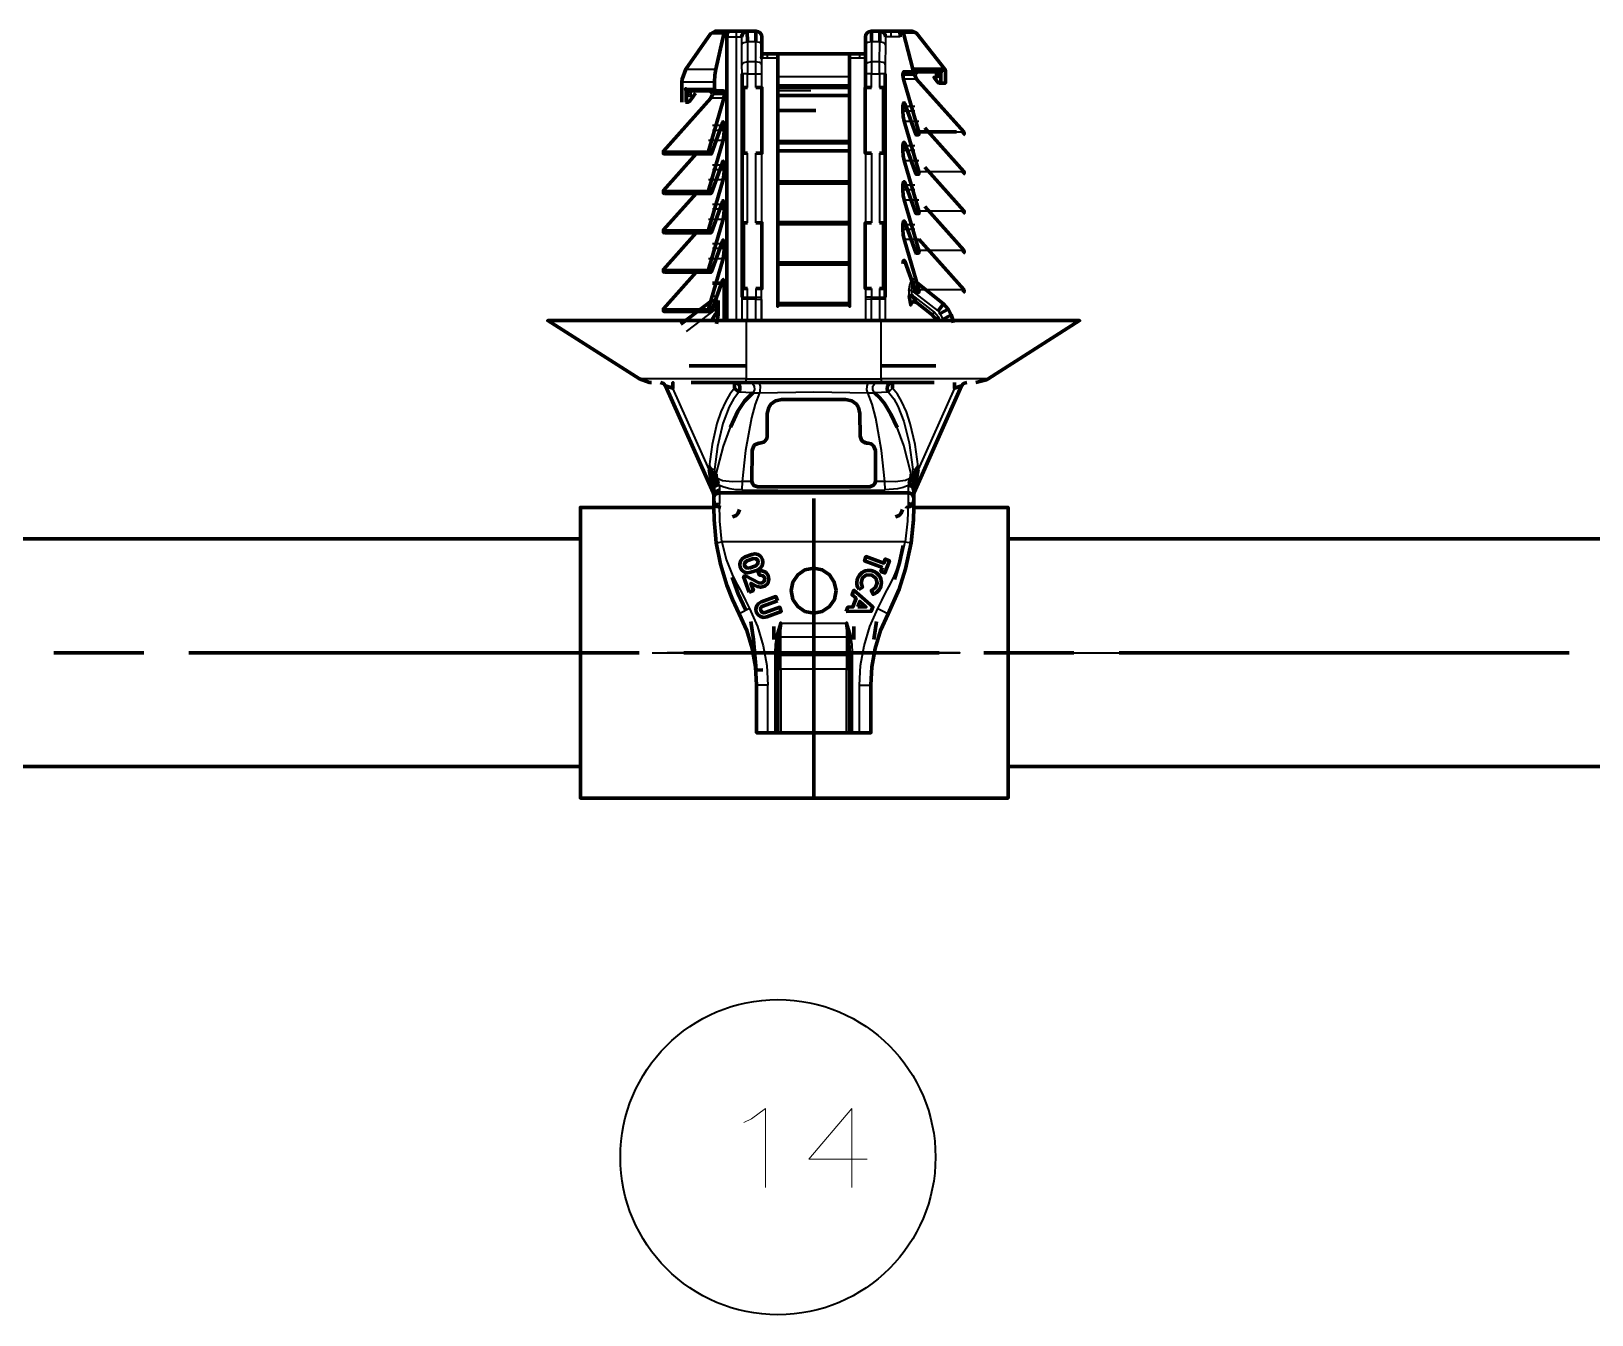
# Model space of a CAD drawing. Header units: millimetres. Extents: x 0 to 174, y 0 to 33.
# Drawn here: x 50.266 to 51.631, y 8.34 to 9.463 of the extents above; entities that cross this region are included whole.
import ezdxf

# ---------------------------------------------------------------- set-up
doc = ezdxf.new("R2010")
doc.units = ezdxf.units.MM
doc.layers.add('PDF_Geomertry', color=7, linetype='Continuous', true_color=0x405f80)

# ---------------------------------------------------------------- blocks, each defined once
blk = doc.blocks.new('SYM_14_043')
at = {"layer": 'PDF_Geomertry', "lineweight": 70}
for points in [[(-0.079, 0.3052), (-0.0787, 0.3052), (-0.0767, 0.3052), (-0.0701, 0.3052), (-0.0767, 0.3052), (-0.0785, 0.3052), (-0.079, 0.3052), (-0.0831, 0.3031), (-0.1046, 0.2722), (-0.1079, 0.2633), (-0.1081, 0.2609)], [(-0.0671, 0.3052), (-0.0701, 0.3052), (-0.0715, 0.3031), (-0.0786, 0.2722), (-0.0794, 0.2669), (-0.0797, 0.2609), (-0.0797, 0.2551), (-0.0792, 0.253), (-0.0911, 0.253), (-0.1, 0.253), (-0.1015, 0.2533)], [(-0.0688, 0.053), (-0.0688, 0.3002), (-0.0683, 0.3038), (-0.0678, 0.3048), (-0.0675, 0.3051), (-0.0671, 0.3052), (-0.0608, 0.3052), (-0.0571, 0.3052), (-0.0539, 0.3052), (-0.0518, 0.3052), (-0.051, 0.3052), (-0.0529, 0.3048), (-0.0544, 0.3038), (-0.0556, 0.3022), (-0.056, 0.3002)], [(-0.051, 0.3052), (-0.051, 0.3052)], [(-0.0508, 0.2959), (-0.051, 0.3051), (-0.051, 0.3052), (-0.0435, 0.3052)], [(-0.0435, 0.2959), (-0.0435, 0.3051), (-0.0435, 0.3052), (-0.0432, 0.3052), (-0.0413, 0.3048), (-0.0397, 0.3038), (-0.0386, 0.3022), (-0.0382, 0.3002), (-0.0382, 0.2855)], [(-0.0383, 0.2855), (-0.0383, 0.2853), (-0.0383, 0.2841), (-0.0385, 0.2816), (-0.0383, 0.2841), (-0.0383, 0.2853), (-0.0383, 0.2855), (-0.0335, 0.2855), (-0.0244, 0.2855), (-0.0244, 0.284), (-0.0244, 0.2798), (-0.0244, 0.2734), (-0.0244, 0.2658), (-0.0244, 0.2585), (-0.0244, 0.256), (-0.0244, 0.2551), (-0.0244, 0.2531), (-0.0244, 0.2501), (-0.0244, 0.249), (-0.0244, 0.246), (-0.0244, 0.238), (-0.0244, 0.2253), (-0.0244, 0.2097), (-0.0244, 0.2078), (-0.0244, 0.2066), (-0.0244, 0.2069), (-0.0244, 0.2077), (0.0385, 0.2077), (0.0385, 0.2066), (0.0385, 0.2069), (0.0385, 0.2078), (0.0385, 0.2097), (0.0385, 0.2253), (0.0385, 0.238), (0.0385, 0.246), (0.0385, 0.249), (0.0385, 0.249), (0.0385, 0.2491), (0.0385, 0.2492), (0.0385, 0.2501), (0.0385, 0.2531), (0.0385, 0.256), (0.0385, 0.2567), (0.0385, 0.2585), (0.0385, 0.2658), (0.0385, 0.2734), (0.0385, 0.2798), (0.0385, 0.284), (0.0385, 0.2855), (0.0475, 0.2855), (0.0524, 0.2855), (0.0524, 0.2853), (0.0525, 0.2841), (0.0525, 0.2816), (0.0524, 0.2855), (0.0524, 0.3002), (0.0526, 0.3022), (0.0538, 0.3038), (0.0553, 0.3048), (0.0572, 0.3052), (0.0575, 0.3052), (0.065, 0.3052), (0.065, 0.3051), (0.0649, 0.2959)], [(0.0575, 0.3052), (0.0575, 0.3051), (0.0576, 0.2959)], [(0.065, 0.3052), (0.065, 0.3052)], [(0.0938, 0.2722), (0.0856, 0.3034), (0.0843, 0.3052), (0.0811, 0.3052), (0.0749, 0.3052), (0.0711, 0.3052), (0.0679, 0.3052), (0.0658, 0.3052), (0.065, 0.3052), (0.0669, 0.3048), (0.0685, 0.3038), (0.0696, 0.3022), (0.07, 0.3002)], [(0.0811, 0.3052), (0.0817, 0.3051), (0.0818, 0.3048), (0.0824, 0.3038), (0.0826, 0.3022), (0.0828, 0.3002)], [(0.0932, 0.3052), (0.0929, 0.3052), (0.0908, 0.3052), (0.0843, 0.3052), (0.0908, 0.3052), (0.0926, 0.3052), (0.0932, 0.3052), (0.0971, 0.3034), (0.1218, 0.2722), (0.1222, 0.2713), (0.1222, 0.2599), (0.1207, 0.2599), (0.1189, 0.2599), (0.1222, 0.2599)], [(-0.0244, 0.2855), (0.0385, 0.2855)], [(0.0525, 0.256), (0.0525, 0.2816)], [(-0.1082, 0.2609), (-0.1082, 0.2431)], [(-0.0556, 0.0728), (-0.0556, 0.2681)], [(0.0697, 0.2681), (0.0697, 0.0728)], [(0.1319, 0.2172), (0.126, 0.2172), (0.099, 0.2172), (0.0856, 0.2634), (0.0851, 0.2667), (0.0851, 0.2678), (0.0858, 0.2698), (0.0933, 0.2698), (0.1056, 0.2698), (0.1146, 0.2698)], [(0.0933, 0.2698), (0.0938, 0.2708), (0.0938, 0.2722), (0.1126, 0.2722), (0.1168, 0.2722), (0.1182, 0.2722)], [(0.0976, 0.2698), (0.0956, 0.2678)], [(0.1374, 0.2147), (0.1389, 0.2162), (0.1385, 0.2172), (0.0969, 0.2634), (0.0956, 0.2667)], [(0.1189, 0.2599), (0.1186, 0.2599), (0.1183, 0.2599), (0.1175, 0.2599), (0.1168, 0.2599), (0.1161, 0.2601), (0.1156, 0.2605), (0.1124, 0.2648), (0.1146, 0.2648), (0.1146, 0.2698), (0.1157, 0.2699), (0.1175, 0.2653), (0.1183, 0.2683), (0.1189, 0.2713), (0.1157, 0.2699)], [(-0.0815, 0.2499), (-0.0828, 0.2467), (-0.1244, 0.2005), (-0.1243, 0.1983), (-0.1233, 0.198), (-0.1226, 0.198), (-0.1207, 0.198), (-0.1129, 0.198), (-0.1006, 0.198), (-0.0846, 0.198), (-0.0828, 0.198), (-0.0826, 0.198), (-0.0825, 0.198), (-0.0824, 0.1984), (-0.0726, 0.2251), (-0.0724, 0.2258), (-0.0722, 0.2259), (-0.0721, 0.2259), (-0.0719, 0.2259), (-0.0717, 0.2256), (-0.0712, 0.2245), (-0.0711, 0.223), (-0.0711, 0.2185), (-0.0714, 0.214), (-0.0722, 0.2099), (-0.085, 0.1659), (-0.0846, 0.1634)], [(-0.1049, 0.2431), (-0.1033, 0.2431), (-0.1028, 0.2431), (-0.1021, 0.2434), (-0.1015, 0.2438), (-0.0983, 0.2481), (-0.0962, 0.251)], [(-0.0792, 0.253), (-0.0717, 0.253), (-0.0712, 0.2524), (-0.0711, 0.251), (-0.0711, 0.2499), (-0.0715, 0.2467), (-0.085, 0.2005), (-0.0846, 0.198)], [(-0.0815, 0.251), (-0.0835, 0.253)], [(-0.0507, 0.256), (-0.0542, 0.256), (-0.0542, 0.1985), (-0.0507, 0.1985)], [(-0.0436, 0.1985), (-0.0382, 0.1985), (-0.0382, 0.256), (-0.0436, 0.256)], [(0.0385, 0.256), (-0.0244, 0.256)], [(0.0385, 0.249), (-0.0244, 0.249)], [(0.0576, 0.256), (0.0522, 0.256), (0.0522, 0.1985), (0.0576, 0.1985)], [(0.0647, 0.1985), (0.0682, 0.1985), (0.0682, 0.256), (0.0647, 0.256)], [(0.0089, 0.236), (-0.0244, 0.236)], [(0.0851, 0.1019), (0.0853, 0.1035), (0.0857, 0.1045), (0.086, 0.1048), (0.0861, 0.1048), (0.0863, 0.1048), (0.0864, 0.1047), (0.0868, 0.1041), (0.0964, 0.0773), (0.0965, 0.077), (0.0967, 0.0769), (0.0968, 0.0769), (0.0988, 0.0769), (0.0992, 0.0777), (0.099, 0.0794), (0.0863, 0.1234), (0.0854, 0.1273), (0.0851, 0.132), (0.0851, 0.1363), (0.0853, 0.138), (0.0857, 0.1391), (0.086, 0.1392), (0.0861, 0.1392), (0.0863, 0.1392), (0.0864, 0.1391), (0.0868, 0.1385), (0.0964, 0.1119), (0.0965, 0.1115), (0.0967, 0.1113), (0.0968, 0.1113), (0.0988, 0.1113), (0.0992, 0.1122), (0.099, 0.1138), (0.0863, 0.1578), (0.0854, 0.1617), (0.0851, 0.1665), (0.0851, 0.1708), (0.0853, 0.1724), (0.0857, 0.1735), (0.086, 0.1737), (0.0861, 0.1737), (0.0863, 0.1737), (0.0864, 0.1735), (0.0868, 0.173), (0.0964, 0.1463), (0.0965, 0.1459), (0.0967, 0.1458), (0.0968, 0.1458), (0.0988, 0.1458), (0.0992, 0.1466), (0.099, 0.1483), (0.0863, 0.1923), (0.0854, 0.1962), (0.0851, 0.2009), (0.0851, 0.2052), (0.0853, 0.2069), (0.0857, 0.208), (0.086, 0.2081), (0.0861, 0.2081), (0.0863, 0.2081), (0.0864, 0.208), (0.0868, 0.2074), (0.0964, 0.1808), (0.0965, 0.1803), (0.0967, 0.1802), (0.0968, 0.1802), (0.0988, 0.1802), (0.0992, 0.181), (0.099, 0.1827), (0.0863, 0.2267), (0.0854, 0.2306), (0.0851, 0.2353), (0.0851, 0.2397), (0.0853, 0.2413), (0.0857, 0.2424), (0.086, 0.2426), (0.0861, 0.2426), (0.0863, 0.2426), (0.0864, 0.2424), (0.0868, 0.2419), (0.0964, 0.2152), (0.0965, 0.2148), (0.0967, 0.2147), (0.0968, 0.2147), (0.0988, 0.2147), (0.0992, 0.2155), (0.099, 0.2172)], [(0.0385, 0.2184), (0.0385, 0.2149), (0.0385, 0.214), (0.0385, 0.2137), (0.0385, 0.2135), (0.0385, 0.2135), (0.0385, 0.2135), (0.0385, 0.2106), (0.0385, 0.2026), (0.0385, 0.1899), (0.0385, 0.1742), (0.0385, 0.1724), (0.0385, 0.1715), (0.0385, 0.1712), (0.0385, 0.1723), (-0.0244, 0.1723), (-0.0244, 0.1715), (-0.0244, 0.1712), (-0.0244, 0.1724), (-0.0244, 0.1742), (-0.0244, 0.1899), (-0.0244, 0.2026), (-0.0244, 0.2106), (-0.0244, 0.2135), (-0.0244, 0.2184)], [(0.1374, 0.1802), (0.1389, 0.1817), (0.1385, 0.1827), (0.1042, 0.2209)], [(-0.0957, 0.198), (-0.1244, 0.1659), (-0.1243, 0.1638), (-0.1233, 0.1635)], [(-0.1233, 0.1634), (-0.1226, 0.1634), (-0.1207, 0.1634), (-0.1129, 0.1634), (-0.1006, 0.1634), (-0.0846, 0.1634), (-0.0828, 0.1634), (-0.0826, 0.1635), (-0.0825, 0.1635), (-0.0824, 0.164), (-0.0726, 0.1906), (-0.0724, 0.1913), (-0.0722, 0.1915), (-0.0721, 0.1915), (-0.0719, 0.1915), (-0.0717, 0.1912), (-0.0712, 0.1901), (-0.0711, 0.1885), (-0.0711, 0.1841), (-0.0714, 0.1795), (-0.0722, 0.1755), (-0.085, 0.1315), (-0.0846, 0.129)], [(0.0385, 0.2006), (-0.0244, 0.2006)], [(0.0385, 0.183), (0.0385, 0.1795), (0.0385, 0.1785), (0.0385, 0.1783), (0.0385, 0.1781), (0.0385, 0.178), (0.0385, 0.178), (0.0385, 0.1752), (0.0385, 0.1672), (0.0385, 0.1545), (0.0385, 0.1387), (0.0385, 0.137), (0.0385, 0.136), (0.0385, 0.1358), (0.0385, 0.1369), (-0.0244, 0.1369), (-0.0244, 0.136), (-0.0244, 0.1358), (-0.0244, 0.137), (-0.0244, 0.1387), (-0.0244, 0.1545), (-0.0244, 0.167), (-0.0244, 0.1752), (-0.0244, 0.178), (-0.0244, 0.183)], [(0.1374, 0.1458), (0.1389, 0.1473), (0.1385, 0.1483), (0.1042, 0.1865)], [(-0.0957, 0.1634), (-0.1244, 0.1315), (-0.1243, 0.1294), (-0.1233, 0.1291)], [(-0.1233, 0.129), (-0.1226, 0.129), (-0.1207, 0.129), (-0.1129, 0.129), (-0.1006, 0.129), (-0.0846, 0.129), (-0.0828, 0.129), (-0.0826, 0.1291), (-0.0825, 0.1291), (-0.0824, 0.1295), (-0.0726, 0.1562), (-0.0724, 0.1567), (-0.0722, 0.157), (-0.0721, 0.157), (-0.0719, 0.157), (-0.0717, 0.1567), (-0.0712, 0.1556), (-0.0711, 0.1541), (-0.0711, 0.1497), (-0.0714, 0.1451), (-0.0722, 0.141), (-0.085, 0.097), (-0.0846, 0.0945)], [(0.1374, 0.1113), (0.1389, 0.1128), (0.1385, 0.1138), (0.1042, 0.152)], [(-0.0507, 0.0803), (-0.0542, 0.0803), (-0.0542, 0.1378), (-0.0507, 0.1378)], [(-0.0436, 0.1378), (-0.0382, 0.1378), (-0.0382, 0.0803), (-0.0436, 0.0803)], [(0.0385, 0.1476), (0.0385, 0.1441), (0.0385, 0.1431), (0.0385, 0.1427), (0.0385, 0.1427), (0.0385, 0.1426), (0.0385, 0.1426), (0.0385, 0.1398), (0.0385, 0.1316), (0.0385, 0.1191), (0.0385, 0.1033), (0.0385, 0.1016), (0.0385, 0.1006), (0.0385, 0.1003), (0.0385, 0.1015), (-0.0244, 0.1015), (-0.0244, 0.1006), (-0.0244, 0.1003), (-0.0244, 0.1016), (-0.0244, 0.1033), (-0.0244, 0.1191), (-0.0244, 0.1316), (-0.0244, 0.1398), (-0.0244, 0.1426), (-0.0244, 0.1476)], [(0.0576, 0.0803), (0.0522, 0.0803), (0.0522, 0.1378), (0.0576, 0.1378)], [(0.0647, 0.0803), (0.0682, 0.0803), (0.0682, 0.1378), (0.0647, 0.1378)], [(-0.0957, 0.129), (-0.1244, 0.097), (-0.1243, 0.0949), (-0.1233, 0.0947)], [(0.1374, 0.0769), (0.1389, 0.0784), (0.1385, 0.0794), (0.0989, 0.1234)], [(-0.1233, 0.0945), (-0.1226, 0.0945), (-0.1207, 0.0945), (-0.1129, 0.0945), (-0.1006, 0.0945), (-0.0846, 0.0945), (-0.0828, 0.0945), (-0.0826, 0.0947), (-0.0825, 0.0947), (-0.0824, 0.0951), (-0.0726, 0.1217), (-0.0724, 0.1223), (-0.0722, 0.1224), (-0.0721, 0.1226), (-0.0719, 0.1226), (-0.0717, 0.1223), (-0.0712, 0.1212), (-0.0711, 0.1197), (-0.0711, 0.1152), (-0.0714, 0.1106), (-0.0722, 0.1066), (-0.085, 0.0626), (-0.0846, 0.0601)], [(0.0385, 0.1122), (0.0385, 0.1087), (0.0385, 0.1076), (0.0385, 0.1073), (0.0385, 0.1073), (0.0385, 0.1072), (0.0385, 0.1072), (0.0385, 0.1044), (0.0385, 0.0962), (0.0385, 0.0837), (0.0385, 0.0678), (0.0385, 0.0662), (0.0385, 0.0652), (0.0385, 0.0649), (0.0385, 0.066), (-0.0244, 0.066), (-0.0244, 0.0652), (-0.0244, 0.0649), (-0.0244, 0.066), (-0.0244, 0.0678), (-0.0244, 0.0835), (-0.0244, 0.0962), (-0.0244, 0.1044), (-0.0244, 0.1072), (-0.0244, 0.1122)], [(-0.0957, 0.0945), (-0.1244, 0.0626), (-0.1243, 0.0605), (-0.1233, 0.0601), (-0.1226, 0.0601), (-0.1207, 0.0601), (-0.1129, 0.0601), (-0.1006, 0.0601), (-0.0846, 0.0601), (-0.0828, 0.0601), (-0.0826, 0.0601), (-0.0825, 0.0602), (-0.0824, 0.0606), (-0.0726, 0.0873), (-0.0724, 0.0878), (-0.0722, 0.088), (-0.0721, 0.0881), (-0.0719, 0.0881), (-0.0717, 0.0878), (-0.0712, 0.0867), (-0.0711, 0.0851), (-0.0815, 0.0851)], [(-0.0711, 0.0851), (-0.0711, 0.0528)], [(0.1274, 0.0572), (0.1246, 0.0623), (0.1176, 0.0585), (0.1246, 0.0623), (0.1207, 0.067), (0.096, 0.0863)], [(-0.081, 0.0703), (-0.1092, 0.0492)], [(-0.0765, 0.0699), (-0.0765, 0.0637), (-0.0764, 0.0622), (-0.0764, 0.0584), (-0.0765, 0.0572)], [(0.0919, 0.0659), (0.0906, 0.0737), (0.0932, 0.0741), (0.0968, 0.0683), (0.0947, 0.0688), (0.0928, 0.0678), (0.0919, 0.0659), (0.0924, 0.0674), (0.0936, 0.0685), (0.0953, 0.0688), (0.0968, 0.0681), (0.0968, 0.0683), (0.1107, 0.0573), (0.1133, 0.0541), (0.1142, 0.0527)], [(0.0926, 0.0676), (0.0944, 0.069), (0.096, 0.0692)], [(-0.0826, 0.0519), (-0.0792, 0.0576), (-0.0765, 0.0572), (-0.0779, 0.0495)], [(0.1158, 0.0608), (0.1207, 0.067)], [(0.1204, 0.0535), (0.1264, 0.0567), (0.1274, 0.0572), (0.1286, 0.0538), (0.129, 0.0502)], [(-0.0521, 0.0128), (-0.1018, 0.0128)], [(0.114, 0.0128), (0.0661, 0.0128)], [(-0.1268, -0.0019), (-0.1242, -0.0027), (-0.1224, -0.0048), (-0.1161, -0.0067), (-0.1161, -0.0019), (-0.1161, -0.0067), (-0.1224, -0.0048), (-0.0808, -0.0981), (-0.0844, -0.078)], [(0.1124, -0.0019), (0.0978, -0.0019), (0.0661, -0.0019), (-0.0521, -0.0019), (-0.0838, -0.0019), (-0.1001, -0.0019)], [(-0.0658, -0.0408), (-0.0592, -0.027), (-0.0533, -0.0181), (-0.0462, -0.0108)], [(0.0801, -0.0412), (0.0746, -0.0295), (0.0689, -0.0202), (0.0649, -0.0152), (0.0603, -0.0108)], [(0.0726, -0.0102), (0.0714, -0.0076), (0.0717, -0.0048), (0.0735, -0.0027), (0.0761, -0.0019)], [(0.0946, -0.0997), (0.0949, -0.0981), (0.1364, -0.0048), (0.1301, -0.0067), (0.1364, -0.0048), (0.1382, -0.0027), (0.141, -0.0019)], [(0.1301, -0.0019), (0.1301, -0.0026), (0.1301, -0.0067)], [(-0.0335, -0.0291), (-0.0322, -0.0238), (-0.0335, -0.0291), (-0.0335, -0.0292)], [(-0.0322, -0.0238), (-0.0304, -0.0209), (-0.0262, -0.0178), (-0.0208, -0.0166), (0.004, -0.0166), (0.01, -0.0166), (0.0349, -0.0166), (0.0404, -0.0178), (0.0444, -0.0209), (0.0463, -0.0238), (0.0475, -0.0291), (0.0463, -0.0238)], [(0.004, -0.0166), (0.01, -0.0166)], [(-0.0336, -0.0487), (-0.0335, -0.0292), (-0.0336, -0.0487), (-0.034, -0.051)], [(0.0475, -0.0292), (0.0476, -0.0487), (0.0475, -0.0292), (0.0475, -0.0291)], [(-0.0447, -0.0565), (-0.0417, -0.0551), (-0.0411, -0.0551), (-0.0408, -0.0551), (-0.0406, -0.0549), (-0.0399, -0.0549), (-0.0362, -0.0538), (-0.034, -0.051), (-0.0364, -0.054), (-0.0399, -0.0549), (-0.0406, -0.0549), (-0.0447, -0.0565), (-0.0454, -0.0573)], [(0.0489, -0.0524), (0.0517, -0.0545), (0.0536, -0.0549), (0.0499, -0.0534), (0.0489, -0.0524), (0.0476, -0.0487)], [(-0.0399, -0.0549), (-0.0399, -0.0549)], [(0.0536, -0.0549), (0.0539, -0.0549), (0.0547, -0.0549), (0.0574, -0.0556), (0.0594, -0.0573), (0.061, -0.0612), (0.0594, -0.0573)], [(0.061, -0.0612), (0.061, -0.0881), (0.061, -0.0883), (0.061, -0.0881), (0.061, -0.0613)], [(-0.0844, -0.0752), (-0.0828, -0.0777), (-0.0826, -0.078), (-0.0808, -0.0847), (-0.0804, -0.0917), (-0.0804, -0.0926), (-0.0804, -0.0937), (-0.0804, -0.0963), (-0.0804, -0.1008), (-0.0804, -0.1028), (-0.0804, -0.1022), (-0.0787, -0.0994), (-0.0754, -0.0981)], [(0.0985, -0.0752), (0.0968, -0.0777), (0.0967, -0.078), (0.0949, -0.0847), (0.0946, -0.0917), (0.0946, -0.0924), (0.0946, -0.0937), (0.0946, -0.0963), (0.0946, -0.1028), (0.0942, -0.101), (0.0926, -0.0991), (0.0896, -0.0981)], [(0.0949, -0.0981), (0.0985, -0.078)], [(-0.0783, -0.082), (-0.0783, -0.0822), (-0.0779, -0.0858), (-0.0765, -0.0899), (-0.0782, -0.0905), (-0.0796, -0.0916), (-0.0804, -0.0933), (-0.0804, -0.0937)], [(-0.0469, -0.0883), (-0.0465, -0.0903), (-0.0453, -0.092), (-0.0419, -0.0931), (-0.0089, -0.0931), (0.0022, -0.0931), (0.0463, -0.0931), (0.056, -0.0931)], [(0.0594, -0.0917), (0.0561, -0.0931), (0.0594, -0.0917), (0.0606, -0.0902), (0.061, -0.0883)], [(0.061, -0.0881), (0.061, -0.0881)], [(0.0946, -0.0963), (0.0942, -0.0947), (0.0931, -0.0931), (0.0914, -0.0922), (0.0896, -0.0919)], [(0.0924, -0.082), (0.0924, -0.0822), (0.0919, -0.0858), (0.0906, -0.0899), (0.0933, -0.0913), (0.0944, -0.0933), (0.0946, -0.0937)], [(-0.0804, -0.0997), (-0.0808, -0.0981)], [(-0.0804, -0.1008), (-0.079, -0.0974), (-0.0761, -0.096), (-0.0754, -0.096)], [(-0.0804, -0.1028), (-0.0804, -0.1112), (-0.0801, -0.1219), (-0.0781, -0.142), (-0.0743, -0.1608), (-0.0688, -0.1791), (-0.0639, -0.1917), (-0.0581, -0.204), (-0.0515, -0.2188), (-0.0468, -0.2344), (-0.0439, -0.2505), (-0.0429, -0.2666), (-0.0429, -0.308), (-0.0329, -0.308), (-0.0267, -0.308), (-0.0242, -0.308), (-0.0217, -0.308), (0.0358, -0.308), (0.0383, -0.308), (0.0408, -0.308), (0.0471, -0.308), (0.0571, -0.308), (0.0571, -0.2666), (0.0579, -0.2505), (0.0608, -0.2344), (0.0656, -0.2188), (0.0721, -0.204), (0.0817, -0.1824), (0.0874, -0.1647), (0.0922, -0.142), (0.0943, -0.1219), (0.0946, -0.1112), (0.0946, -0.1028)], [(-0.0804, -0.1049), (-0.0796, -0.108), (-0.0774, -0.1103), (-0.0742, -0.1112)], [(-0.0754, -0.0983), (0.0896, -0.0983)], [(0.0883, -0.1116), (0.0883, -0.1112), (0.0914, -0.1103), (0.0938, -0.108), (0.0946, -0.1049)], [(0.0896, -0.1076), (0.0931, -0.1085), (0.0942, -0.1098), (0.0946, -0.1112)], [(-0.064, -0.1194), (-0.0606, -0.1181), (-0.0589, -0.1162), (-0.0579, -0.1128)], [(0.0785, -0.1194), (0.0819, -0.1181), (0.0836, -0.1162), (0.0846, -0.1128)], [(0.0778, -0.1741), (0.0821, -0.1594), (0.0853, -0.1444)], [(-0.0643, -0.172), (-0.059, -0.1865), (-0.0525, -0.2003)], [(-0.0478, -0.2108), (-0.0456, -0.2265), (-0.0433, -0.253), (-0.0436, -0.2534), (-0.0436, -0.2537), (-0.0431, -0.2535), (-0.0374, -0.253)], [(-0.0279, -0.2265), (-0.0279, -0.2152)], [(-0.0242, -0.308), (-0.0242, -0.2385), (-0.0239, -0.2291), (-0.0235, -0.2244), (-0.0253, -0.224), (-0.0217, -0.2122), (-0.0235, -0.2244)], [(0.0375, -0.2244), (0.0358, -0.2122), (0.0393, -0.224), (0.0375, -0.2244), (0.0379, -0.2291), (0.0383, -0.2385), (0.0383, -0.308)], [(0.0421, -0.2152), (0.0421, -0.2265)], [(0.0596, -0.2265), (0.0619, -0.2108)], [(0.0574, -0.253), (0.0576, -0.2534), (0.0576, -0.2537)]]:
    blk.add_lwpolyline(points, dxfattribs=at)
at = {"layer": 'PDF_Geomertry', "lineweight": 35}
for points in [[(-0.0715, 0.3031), (-0.0831, 0.3031)], [(-0.0608, 0.3052), (-0.0608, 0.3002), (-0.056, 0.3002), (-0.0558, 0.3002), (-0.0554, 0.3022), (-0.0544, 0.3038), (-0.0528, 0.3048), (-0.051, 0.3052)], [(-0.0435, 0.3052), (-0.0415, 0.3048), (-0.04, 0.3038), (-0.0389, 0.3022), (-0.0385, 0.3002), (-0.0382, 0.3002)], [(0.0576, 0.2959), (0.0544, 0.2953), (0.0533, 0.2947), (0.0528, 0.2938), (0.0526, 0.2934), (0.0526, 0.2984), (0.0526, 0.3001), (0.0525, 0.3002), (0.0525, 0.3002), (0.0529, 0.3022), (0.054, 0.3038), (0.0556, 0.3048), (0.0575, 0.3052)], [(0.0749, 0.3002), (0.07, 0.3002), (0.0699, 0.3002), (0.0693, 0.3027), (0.0674, 0.3045), (0.065, 0.3052)], [(0.0828, 0.3002), (0.0749, 0.3002), (0.0749, 0.3038), (0.0749, 0.3052)], [(0.0971, 0.3034), (0.0856, 0.3034)], [(-0.0688, 0.3002), (-0.0608, 0.3002), (-0.0608, 0.0537)], [(-0.0557, 0.2934), (-0.0558, 0.2984), (-0.0558, 0.3001), (-0.0558, 0.3002), (-0.0558, 0.3002)], [(-0.0385, 0.3002), (-0.0385, 0.3002), (-0.0385, 0.3001), (-0.0386, 0.2984), (-0.0386, 0.2934), (-0.0387, 0.2938), (-0.0393, 0.2947), (-0.0404, 0.2953), (-0.0435, 0.2959), (-0.0508, 0.2959), (-0.0507, 0.2785), (-0.0542, 0.2777), (-0.0553, 0.2769), (-0.0557, 0.2759), (-0.0557, 0.2934), (-0.0557, 0.2938), (-0.0551, 0.2947), (-0.054, 0.2953), (-0.0508, 0.2959)], [(-0.0386, 0.2934), (-0.0387, 0.2759), (-0.0387, 0.2763), (-0.0393, 0.2772), (-0.0404, 0.2778), (-0.0436, 0.2785), (-0.0435, 0.2959)], [(0.0524, 0.3002), (0.0525, 0.3002)], [(0.0699, 0.3002), (0.0699, 0.3002), (0.0699, 0.3001), (0.0699, 0.2984), (0.0699, 0.2934), (0.0694, 0.2944), (0.0683, 0.2952), (0.0649, 0.2959), (0.0576, 0.2959), (0.0576, 0.2785), (0.0542, 0.2777), (0.0532, 0.2769), (0.0528, 0.2759), (0.0526, 0.2934)], [(0.0699, 0.2934), (0.0697, 0.2759), (0.0696, 0.2763), (0.069, 0.2772), (0.0679, 0.2778), (0.0647, 0.2785), (0.0649, 0.2959)], [(-0.0507, 0.256), (-0.0507, 0.2681), (-0.0436, 0.2681), (-0.0436, 0.2785), (-0.0507, 0.2785), (-0.0507, 0.2681), (-0.0556, 0.2681), (-0.0557, 0.2759)], [(-0.0387, 0.2759), (-0.0387, 0.2681), (-0.0387, 0.256)], [(-0.0244, 0.2816), (-0.0335, 0.2816), (-0.0385, 0.2816)], [(-0.0335, 0.2855), (-0.0335, 0.2844), (-0.0335, 0.2816)], [(0.0525, 0.2816), (0.0475, 0.2816), (0.0385, 0.2816)], [(0.0475, 0.2816), (0.0475, 0.2855)], [(0.0697, 0.2759), (0.0697, 0.2681), (0.0647, 0.2681), (0.0647, 0.2785), (0.0576, 0.2785), (0.0576, 0.2681), (0.0528, 0.2681)], [(0.0528, 0.256), (0.0528, 0.2681), (0.0528, 0.2759)], [(-0.1082, 0.2609), (-0.0797, 0.2609)], [(-0.1046, 0.2722), (-0.0786, 0.2722)], [(-0.0436, 0.256), (-0.0436, 0.2681), (-0.0387, 0.2681)], [(-0.0244, 0.2658), (0.0385, 0.2658)], [(0.0576, 0.256), (0.0576, 0.2681), (0.0647, 0.2681), (0.0647, 0.256)], [(0.0851, 0.2678), (0.0956, 0.2678)], [(0.0956, 0.2667), (0.0851, 0.2667)], [(0.0969, 0.2634), (0.0856, 0.2634)], [(0.1146, 0.2648), (0.1175, 0.2653), (0.1175, 0.2599)], [(0.1189, 0.2713), (0.1189, 0.2599)], [(-0.1049, 0.2431), (-0.1049, 0.2551), (-0.0797, 0.2551)], [(-0.1033, 0.2431), (-0.1033, 0.2488), (-0.1, 0.2481), (-0.1, 0.2516), (-0.1, 0.253)], [(-0.1, 0.2481), (-0.0983, 0.2481)], [(-0.0715, 0.2467), (-0.0828, 0.2467)], [(-0.0815, 0.251), (-0.0711, 0.251)], [(-0.0711, 0.2499), (-0.0815, 0.2499)], [(-0.0244, 0.2585), (0.0385, 0.2585)], [(0.0046, 0.2531), (-0.0244, 0.2531)], [(0.0851, 0.2397), (0.0956, 0.2397)], [(0.0956, 0.2353), (0.0851, 0.2353)], [(-0.0815, 0.223), (-0.0711, 0.223)], [(-0.0711, 0.2185), (-0.0815, 0.2185)], [(0.0863, 0.2267), (0.0989, 0.2267)], [(-0.0849, 0.2099), (-0.0722, 0.2099)], [(-0.0244, 0.2097), (0.0385, 0.2097)], [(0.0851, 0.2052), (0.0956, 0.2052)], [(0.1319, 0.2172), (0.1385, 0.2172)], [(-0.1244, 0.2005), (-0.085, 0.2005)], [(-0.0507, 0.1378), (-0.0507, 0.1985)], [(-0.0436, 0.1378), (-0.0436, 0.1985)], [(-0.0387, 0.1985), (-0.0387, 0.1378)], [(-0.0385, 0.1985), (-0.0385, 0.1378)], [(0.0528, 0.1378), (0.0528, 0.1985)], [(0.0576, 0.1985), (0.0576, 0.1378)], [(0.0647, 0.1985), (0.0647, 0.1378)], [(0.0956, 0.2009), (0.0851, 0.2009)], [(0.0863, 0.1923), (0.0989, 0.1923)], [(-0.0815, 0.1885), (-0.0711, 0.1885)], [(-0.0711, 0.1841), (-0.0815, 0.1841)], [(0.099, 0.1827), (0.1279, 0.1827), (0.1358, 0.1827), (0.1374, 0.1827), (0.1385, 0.1827)], [(-0.1244, 0.1659), (-0.085, 0.1659)], [(-0.0849, 0.1755), (-0.0722, 0.1755)], [(0.0385, 0.1742), (-0.0244, 0.1742)], [(0.0851, 0.1708), (0.0956, 0.1708)], [(0.0956, 0.1665), (0.0851, 0.1665)], [(-0.0815, 0.1541), (-0.0711, 0.1541)], [(0.0863, 0.1578), (0.0989, 0.1578)], [(-0.0849, 0.141), (-0.0722, 0.141)], [(-0.0711, 0.1497), (-0.0815, 0.1497)], [(0.0385, 0.1387), (-0.0244, 0.1387)], [(0.099, 0.1483), (0.1279, 0.1483), (0.1358, 0.1483), (0.1374, 0.1483), (0.1385, 0.1483)], [(-0.1244, 0.1315), (-0.085, 0.1315)], [(0.0851, 0.1363), (0.0956, 0.1363)], [(0.0956, 0.132), (0.0851, 0.132)], [(0.0863, 0.1234), (0.0989, 0.1234)], [(-0.0815, 0.1197), (-0.0711, 0.1197)], [(-0.0711, 0.1152), (-0.0815, 0.1152)], [(0.099, 0.1138), (0.1279, 0.1138), (0.1358, 0.1138), (0.1374, 0.1138), (0.1385, 0.1138)], [(-0.1244, 0.097), (-0.085, 0.097)], [(-0.0849, 0.1066), (-0.0722, 0.1066)], [(0.0385, 0.1033), (-0.0244, 0.1033)], [(0.0904, 0.0787), (0.0913, 0.0847), (0.0929, 0.0877), (0.0936, 0.0885), (0.0942, 0.0888), (0.0946, 0.0888), (0.0949, 0.0887)], [(0.1204, 0.0535), (0.1176, 0.0585), (0.1158, 0.0608), (0.0929, 0.0787), (0.0928, 0.0822), (0.0935, 0.0851), (0.0946, 0.0863), (0.0951, 0.0866), (0.096, 0.0863)], [(-0.081, 0.0703), (-0.0808, 0.0705), (-0.0806, 0.0705), (-0.0801, 0.0702), (-0.0797, 0.0698), (-0.079, 0.0684), (-0.0778, 0.0694), (-0.0775, 0.0699), (-0.0783, 0.0724), (-0.0801, 0.0738)], [(-0.079, 0.0684), (-0.0787, 0.0634), (-0.0765, 0.0637), (-0.0775, 0.0699), (-0.0765, 0.0699)], [(-0.0507, 0.0516), (-0.0507, 0.071), (-0.0553, 0.0708), (-0.0556, 0.0708), (-0.0556, 0.0706), (-0.0556, 0.0706), (-0.0556, 0.0706), (-0.0556, 0.0728), (-0.0507, 0.0728), (-0.0507, 0.0803)], [(-0.0556, 0.0512), (-0.0556, 0.0706)], [(-0.0436, 0.0803), (-0.0436, 0.0728), (-0.0387, 0.0728), (-0.0387, 0.0803)], [(-0.0436, 0.0516), (-0.0436, 0.071), (-0.0392, 0.0708), (-0.0389, 0.0708), (-0.0387, 0.0706), (-0.0387, 0.0706), (-0.0387, 0.0706), (-0.0387, 0.0728)], [(-0.0387, 0.0706), (-0.0387, 0.0512)], [(-0.0385, 0.0523), (-0.0385, 0.0803)], [(0.0576, 0.0803), (0.0576, 0.0728), (0.0528, 0.0728), (0.0528, 0.0803)], [(0.0576, 0.0516), (0.0576, 0.071), (0.0532, 0.0708), (0.0529, 0.0708), (0.0528, 0.0706), (0.0528, 0.0706), (0.0528, 0.0706), (0.0528, 0.0728)], [(0.0528, 0.0512), (0.0528, 0.0706)], [(0.0647, 0.0803), (0.0647, 0.0728), (0.0697, 0.0728), (0.0697, 0.0706), (0.0697, 0.0706), (0.0696, 0.0706), (0.0696, 0.0708), (0.0693, 0.0708), (0.0647, 0.071), (0.0647, 0.0516)], [(0.0697, 0.0706), (0.0697, 0.0512)], [(0.0906, 0.0737), (0.0904, 0.0749), (0.0929, 0.0749), (0.0929, 0.0787), (0.0904, 0.0787), (0.0904, 0.0749)], [(0.0932, 0.0741), (0.0929, 0.0749), (0.1125, 0.0597)], [(0.099, 0.0794), (0.1279, 0.0794), (0.1358, 0.0794), (0.1374, 0.0794), (0.1385, 0.0794)], [(-0.1244, 0.0626), (-0.085, 0.0626)], [(-0.0787, 0.0634), (-0.0789, 0.0622), (-0.1044, 0.0428)], [(-0.0764, 0.0622), (-0.0789, 0.0622), (-0.0789, 0.0584), (-0.0792, 0.0576)], [(-0.0764, 0.0584), (-0.0789, 0.0584)], [(0.0385, 0.0678), (-0.0244, 0.0678)], [(0.0919, 0.0659), (0.0919, 0.0659)], [(0.1133, 0.0541), (0.1142, 0.0545), (0.116, 0.0555), (0.1125, 0.0597), (0.1107, 0.0573)], [(0.116, 0.0555), (0.1168, 0.0541), (0.1142, 0.0527)], [(-0.0521, 0.0523), (-0.0521, 0.0012), (0.0661, 0.0012), (0.0661, -0.0019)], [(0.1594, 0.0012), (0.0661, 0.0012), (0.0661, 0.0523)], [(-0.0521, -0.0019), (-0.0521, 0.0012), (-0.1181, 0.0012), (-0.1454, 0.0012)], [(-0.0489, -0.0019), (-0.0464, -0.0028), (-0.0449, -0.0052), (-0.0447, -0.0083), (-0.0462, -0.0108), (-0.0585, -0.0102), (-0.0621, -0.0067), (-0.0662, -0.012), (-0.0699, -0.0181), (-0.074, -0.0274), (-0.0775, -0.0376), (-0.0818, -0.056), (-0.0844, -0.0752), (-0.0844, -0.078), (-0.1161, -0.0067)], [(-0.0585, -0.0102), (-0.0632, -0.0163), (-0.0668, -0.023), (-0.0724, -0.0376), (-0.0771, -0.0577), (-0.0797, -0.0778), (-0.0828, -0.0777)], [(-0.0462, -0.0108), (-0.0404, -0.0108), (-0.044, -0.0209), (-0.0472, -0.0328), (-0.0525, -0.0613), (-0.0554, -0.0885), (-0.0639, -0.0887), (-0.0726, -0.0877), (-0.0754, -0.0867), (-0.0772, -0.0858), (-0.0783, -0.0841), (-0.0783, -0.0822), (-0.0786, -0.0837), (-0.0804, -0.0933)], [(-0.0419, -0.0019), (-0.0413, -0.0022), (-0.0406, -0.0028), (-0.0396, -0.0052), (-0.04, -0.0097), (-0.0404, -0.0108), (0.0071, -0.0101), (0.0544, -0.0108), (0.0536, -0.0083), (0.0538, -0.0052), (0.0544, -0.003), (0.055, -0.0023), (0.0557, -0.0019), (0.056, -0.0019)], [(0.0944, -0.0933), (0.0925, -0.083), (0.0924, -0.0822), (0.0924, -0.0838), (0.0907, -0.0862), (0.0874, -0.0876), (0.0782, -0.0887), (0.0694, -0.0885), (0.0665, -0.0613), (0.0613, -0.033), (0.0581, -0.0209), (0.0544, -0.0108), (0.0603, -0.0108)], [(0.0726, -0.0102), (0.0603, -0.0108), (0.0588, -0.0083), (0.0589, -0.0052), (0.0604, -0.0028), (0.0629, -0.0019)], [(0.1301, -0.0019), (0.1301, -0.0033), (0.1301, -0.0067), (0.0985, -0.078), (0.0985, -0.0752), (0.0958, -0.056), (0.0915, -0.0376), (0.0881, -0.0274), (0.0839, -0.0181), (0.0803, -0.012), (0.0761, -0.0067), (0.074, -0.0088), (0.0732, -0.0095), (0.0726, -0.0101), (0.0726, -0.0101), (0.0726, -0.0102), (0.0771, -0.016), (0.0807, -0.0227), (0.086, -0.036), (0.0906, -0.0545), (0.0938, -0.0778)], [(-0.0783, -0.082), (-0.0719, -0.0574), (-0.0658, -0.0408)], [(0.0924, -0.082), (0.0858, -0.0569), (0.0801, -0.0412)], [(-0.0406, -0.0549), (-0.0406, -0.0549)], [(-0.0399, -0.0549), (-0.0399, -0.0549)], [(-0.0826, -0.078), (-0.0844, -0.078)], [(-0.0797, -0.0778), (-0.0804, -0.0937)], [(0.0946, -0.0937), (0.0938, -0.0778), (0.0968, -0.0777)], [(0.0985, -0.078), (0.0967, -0.078)], [(-0.0804, -0.0963), (-0.0801, -0.0947), (-0.079, -0.0931), (-0.0774, -0.0922), (-0.0754, -0.0919), (-0.0765, -0.0899)], [(-0.0557, -0.0958), (-0.061, -0.0956), (-0.0664, -0.0949), (-0.0715, -0.0935), (-0.0754, -0.0919), (-0.0754, -0.096), (-0.0754, -0.0981), (-0.0754, -0.0983), (-0.0754, -0.1076), (-0.0778, -0.108), (-0.0796, -0.1091), (-0.0803, -0.1101), (-0.0804, -0.1112)], [(-0.0469, -0.0883), (-0.0554, -0.0885), (-0.0557, -0.0958), (0.0071, -0.0962), (0.0697, -0.0958)], [(0.0906, -0.0899), (0.0896, -0.0919), (0.0854, -0.0937), (0.0804, -0.0949), (0.0697, -0.0958), (0.0694, -0.0885), (0.061, -0.0883)], [(0.0896, -0.0919), (0.0896, -0.0981), (0.0896, -0.0983), (0.0896, -0.1076), (0.089, -0.1231), (0.0872, -0.1413), (0.0922, -0.142)], [(0.0924, -0.0822), (0.0924, -0.0822)], [(0.0924, -0.0822), (0.0924, -0.0822)], [(-0.0781, -0.142), (-0.0775, -0.1419), (-0.0732, -0.1413), (-0.075, -0.1231), (-0.0754, -0.1076)], [(0.0632, -0.1994), (0.0667, -0.1924), (0.0703, -0.1853), (0.0739, -0.1784), (0.0775, -0.1713), (0.0836, -0.1567), (0.0872, -0.1413), (-0.0732, -0.1413), (-0.0696, -0.1567), (-0.0635, -0.1713), (-0.0599, -0.1784), (-0.0562, -0.1853), (-0.0526, -0.1924), (-0.0492, -0.1994), (-0.0569, -0.2034), (-0.0581, -0.204)], [(-0.0492, -0.1994), (-0.0422, -0.2153), (-0.0371, -0.232), (-0.034, -0.2492), (-0.0329, -0.2666)], [(0.0471, -0.2666), (0.0481, -0.2492), (0.0511, -0.232), (0.0562, -0.2153), (0.0632, -0.1994), (0.0689, -0.2023), (0.071, -0.2034), (0.0721, -0.204)], [(-0.0235, -0.2244), (-0.0217, -0.2242), (-0.0217, -0.2122), (0.0358, -0.2122), (0.0358, -0.2242), (0.0375, -0.2244)], [(-0.0267, -0.2385), (-0.0264, -0.2306), (-0.0253, -0.224)], [(-0.0242, -0.241), (-0.0242, -0.2409), (-0.0242, -0.2409), (-0.024, -0.2408), (-0.0235, -0.2406), (-0.0217, -0.2403), (-0.0217, -0.2242), (0.0358, -0.2242), (0.0358, -0.2403), (0.0375, -0.2406), (0.0381, -0.2408), (0.0382, -0.2409), (0.0382, -0.2409), (0.0383, -0.241)], [(0.0393, -0.224), (0.0404, -0.2306), (0.0408, -0.2385), (0.0383, -0.2385)], [(-0.0267, -0.308), (-0.0267, -0.2385), (-0.0251, -0.2385), (-0.0246, -0.2385), (-0.0243, -0.2385), (-0.0243, -0.2385), (-0.0242, -0.2385)], [(-0.0242, -0.2524), (-0.0235, -0.2524), (-0.0217, -0.2524), (-0.0217, -0.2403), (0.0358, -0.2403), (0.0358, -0.2524), (0.0375, -0.2524), (0.0383, -0.2524)], [(0.0408, -0.2385), (0.0408, -0.308)], [(0.0358, -0.308), (0.0358, -0.2524), (-0.0217, -0.2524), (-0.0217, -0.308)], [(-0.0329, -0.308), (-0.0329, -0.2666), (-0.0428, -0.2666), (-0.0429, -0.2666)], [(0.0471, -0.308), (0.0471, -0.2666), (0.0571, -0.2666)]]:
    blk.add_lwpolyline(points, dxfattribs=at)
at = {"layer": 'PDF_Geomertry', "lineweight": 70}
for points in [[(0.1182, 0.2722), (0.1218, 0.2722)], [(0.1189, 0.2713), (0.1207, 0.2713), (0.1222, 0.2713)], [(-0.1015, 0.2533), (-0.1015, 0.253), (-0.1018, 0.2524), (-0.1022, 0.2515), (-0.1033, 0.2488), (-0.1049, 0.2551)], [(-0.0244, 0.2066), (-0.0244, 0.2065), (-0.0244, 0.2065), (-0.0244, 0.2066)], [(0.0385, 0.2066), (0.0385, 0.2065), (0.0385, 0.2065), (0.0385, 0.2065), (0.0385, 0.2066)], [(-0.0244, 0.1712), (-0.0244, 0.171), (-0.0244, 0.171), (-0.0244, 0.1712)], [(0.0385, 0.1712), (0.0385, 0.171), (0.0385, 0.171), (0.0385, 0.171), (0.0385, 0.1712)], [(-0.0244, 0.1358), (-0.0244, 0.1356), (-0.0244, 0.1356), (-0.0244, 0.1358)], [(0.0385, 0.1358), (0.0385, 0.1356), (0.0385, 0.1356), (0.0385, 0.1356), (0.0385, 0.1358)], [(-0.0244, 0.1003), (-0.0244, 0.1002), (-0.0244, 0.1002), (-0.0244, 0.1003)], [(0.0385, 0.1003), (0.0385, 0.1002), (0.0385, 0.1002), (0.0385, 0.1002), (0.0385, 0.1003)], [(-0.0244, 0.0649), (-0.0244, 0.0648), (-0.0244, 0.0648), (-0.0244, 0.0649)], [(0.0385, 0.0649), (0.0385, 0.0648), (0.0385, 0.0648), (0.0385, 0.0648), (0.0385, 0.0649)], [(-0.0585, -0.0102), (-0.0574, -0.0076), (-0.0576, -0.0048), (-0.0594, -0.0027), (-0.0621, -0.0019), (-0.0621, -0.0067)], [(0.0761, -0.0067), (0.0761, -0.0023), (0.0761, -0.0019), (0.0761, -0.0033)], [(-0.0454, -0.0573), (-0.0468, -0.0612), (-0.0469, -0.0881), (-0.0469, -0.0883), (-0.0469, -0.0881), (-0.0468, -0.0612)], [(-0.0479, -0.1678), (-0.0507, -0.1683), (-0.0535, -0.1676), (-0.0557, -0.1659), (-0.0572, -0.1635), (-0.0576, -0.1606), (-0.0569, -0.158), (-0.0553, -0.1556), (-0.0529, -0.1542), (-0.0471, -0.1522), (-0.0443, -0.1516), (-0.0415, -0.1523), (-0.0393, -0.154), (-0.0378, -0.1565), (-0.0374, -0.1592), (-0.0381, -0.162), (-0.0397, -0.1642), (-0.0422, -0.1658)], [(-0.0493, -0.1641), (-0.0518, -0.164), (-0.0535, -0.1622), (-0.0533, -0.1597), (-0.0515, -0.1578), (-0.0457, -0.1558), (-0.0432, -0.1559), (-0.0415, -0.1577), (-0.0417, -0.1602), (-0.0435, -0.162)], [(0.0671, -0.1635), (0.0515, -0.1578), (0.0528, -0.1541), (0.0685, -0.1598), (0.0697, -0.1563), (0.0733, -0.1577), (0.0694, -0.1684), (0.0658, -0.167)], [(-0.0493, -0.1851), (-0.0543, -0.1715), (-0.0525, -0.1708), (-0.0408, -0.1769), (-0.0383, -0.1772), (-0.0362, -0.1756), (-0.0358, -0.173), (-0.0371, -0.1709), (-0.0396, -0.1702), (-0.0404, -0.1703), (-0.0417, -0.1669), (-0.0382, -0.1665), (-0.0349, -0.1678), (-0.0326, -0.1706), (-0.0321, -0.1741), (-0.0331, -0.1776), (-0.0357, -0.1799), (-0.0392, -0.1809), (-0.0425, -0.1801), (-0.0479, -0.1773), (-0.0457, -0.1837)], [(0.0267, -0.1838), (0.0253, -0.1915), (0.021, -0.1978), (0.0146, -0.202), (0.0071, -0.2035), (-0.0006, -0.202), (-0.0069, -0.1978), (-0.0111, -0.1915), (-0.0126, -0.1838), (-0.0111, -0.1763), (-0.0069, -0.1699), (-0.0006, -0.1656), (0.0071, -0.1642), (0.0146, -0.1656), (0.021, -0.1699), (0.0251, -0.1763)], [(-0.0246, -0.1926), (-0.0375, -0.1973), (-0.0385, -0.1978), (-0.0392, -0.1988), (-0.0394, -0.2001), (-0.0393, -0.2012), (-0.0386, -0.2022), (-0.0378, -0.2028), (-0.0365, -0.2033), (-0.0354, -0.203), (-0.0225, -0.1984), (-0.0213, -0.202), (-0.034, -0.2067), (-0.0368, -0.2072), (-0.0394, -0.2065), (-0.0415, -0.2049), (-0.0431, -0.2026), (-0.0435, -0.1998), (-0.0428, -0.1972), (-0.0411, -0.1951), (-0.0387, -0.1935), (-0.026, -0.189)], [(0.0354, -0.2022), (0.0368, -0.1983), (0.0414, -0.1981), (0.0442, -0.1905), (0.0407, -0.1876), (0.0422, -0.1835), (0.0588, -0.198), (0.0574, -0.2019)], [(0.0456, -0.1981), (0.0474, -0.1933), (0.0528, -0.198)]]:
    blk.add_lwpolyline(points, close=True, dxfattribs=at)
at = {"layer": 'PDF_Geomertry', "lineweight": 35}
for points in [[(-0.0507, 0.071), (-0.0507, 0.0728), (-0.0436, 0.0728), (-0.0436, 0.071)], [(0.0576, 0.071), (0.0576, 0.0728), (0.0647, 0.0728), (0.0647, 0.071)]]:
    blk.add_lwpolyline(points, close=True, dxfattribs=at)
at = {"layer": 'PDF_Geomertry', "lineweight": 70}
blk.add_lwpolyline([(0.0465, -0.1827, -2.900019), (0.059, -0.187), (0.0575, -0.1837), (0.0611, -0.1812), (0.0626, -0.177), (0.0613, -0.1728), (0.0578, -0.1702), (0.0533, -0.1701), (0.0497, -0.1727), (0.0485, -0.1769), (0.0497, -0.181)], format="xyb", close=True, dxfattribs=at)

msp = doc.modelspace()

# ---------------------------------------------------------------- linework, layer by layer
at = {"layer": 'PDF_Geomertry', "lineweight": 70}
for points in [[(51.0925, 9.1556), (51.1018, 9.1579), (51.1031, 9.1586), (51.1832, 9.2097), (51.0097, 9.2097), (50.8915, 9.2097), (50.7689, 9.2097), (50.7313, 9.2097), (50.7214, 9.2097), (50.7194, 9.2097), (50.7181, 9.2097), (50.7982, 9.1586), (50.8072, 9.1556), (50.8087, 9.1556)], [(50.8632, 9.0464), (50.7467, 9.0464), (50.7467, 8.7922), (50.9507, 8.7922), (51.1206, 8.7922), (51.1206, 9.0464), (51.0382, 9.0464)], [(50.7465, 9.0188), (48.7951, 9.0188)], [(53.3489, 9.0188), (51.1207, 9.0188)], [(48.7951, 8.8197), (50.7465, 8.8197)], [(51.1207, 8.8197), (53.3489, 8.8197)]]:
    msp.add_lwpolyline(points, dxfattribs=at)
at = {"layer": 'PDF_Geomertry', "color": 165, "lineweight": 70, "true_color": 0x5267a5}
for points in [[(50.9507, 8.8494), (50.9507, 9.0542)], [(50.9507, 9.0463), (50.9507, 9.0254)]]:
    msp.add_lwpolyline(points, dxfattribs=at)
at = {"layer": 'PDF_Geomertry', "color": 3, "lineweight": 70}
for points in [[(50.2861, 8.9193), (50.3649, 8.9193)], [(50.4042, 8.9193), (50.7979, 8.9193)], [(51.0603, 8.9193), (50.9507, 8.9193), (50.8372, 8.9193)], [(51.1783, 8.9193), (51.0996, 8.9193)], [(51.6114, 8.9193), (51.2178, 8.9193)]]:
    msp.add_lwpolyline(points, dxfattribs=at)
at = {"layer": 'PDF_Geomertry', "color": 18, "lineweight": 35, "true_color": 0x260000}
for points in [[(50.2861, 8.9193), (50.3649, 8.9193)], [(50.4042, 8.9193), (50.7979, 8.9193)], [(50.7699, 8.9193), (50.6186, 8.9193)], [(50.8093, 8.9193), (50.8881, 8.9193)], [(50.9569, 8.9193), (50.8226, 8.9193), (51.0603, 8.9193)], [(50.8372, 8.9193), (50.916, 8.9193)], [(50.9554, 8.9193), (51.0786, 8.9193), (50.9274, 8.9193)], [(51.075, 8.9193), (50.9962, 8.9193)], [(51.1783, 8.9193), (51.0996, 8.9193)], [(51.1143, 8.9193), (51.2486, 8.9193)], [(51.6114, 8.9193), (51.2178, 8.9193)]]:
    msp.add_lwpolyline(points, dxfattribs=at)
at = {"layer": 'PDF_Geomertry', "lineweight": 70}
msp.add_lwpolyline([(50.9507, 8.7922), (50.9507, 8.8494)], close=True, dxfattribs=at)
at = {"layer": 'PDF_Geomertry', "color": 18, "lineweight": 13, "true_color": 0x260000}
for points in [[(50.8896, 8.5086), (50.8963, 8.5119), (50.9085, 8.5208), (50.9085, 8.4519)], [(50.9974, 8.4764), (50.9463, 8.4764), (50.984, 8.5208), (50.984, 8.4875), (50.984, 8.4519)]]:
    msp.add_lwpolyline(points, dxfattribs=at)
at = {"layer": 'PDF_Geomertry', "color": 18, "lineweight": 35, "true_color": 0x260000}
msp.add_circle((50.9194, 8.4783), 0.1378, dxfattribs=at)

# ---------------------------------------------------------------- block references
msp.add_blockref('SYM_14_043', (50.9436, 9.1574))

doc.saveas('drawing.dxf')
